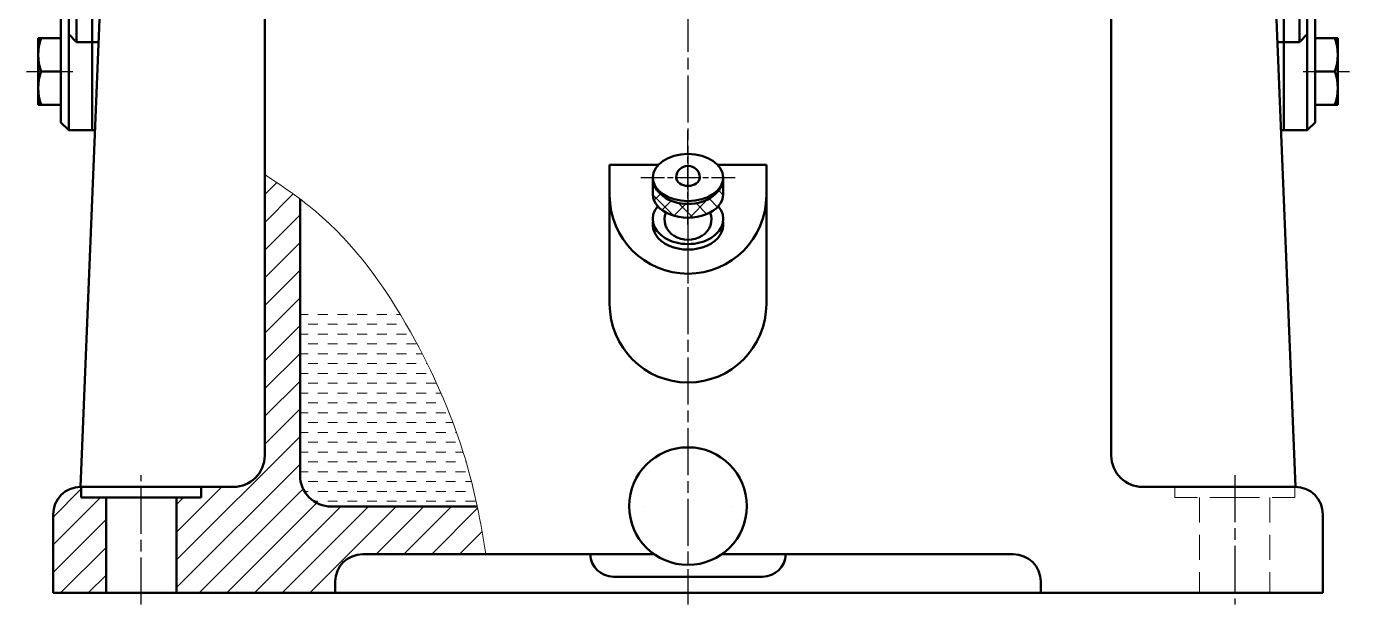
# Model space of a CAD drawing. Header units: millimetres. Extents: x -644475 to -321976, y 914968 to 1830177.
# Drawn here: x -323608.5 to -323270.9, y 915743.2 to 915890.7 of the extents above; entities that cross this region are included whole.
import ezdxf

# ---------------------------------------------------------------- set-up
doc = ezdxf.new("R2010")
doc.units = ezdxf.units.MM
for name, pattern in [('AM_ISO08W050', [18, 12, -1.5, 3, -1.5]), ('AM_ISO08W050x2', [9, 6, -0.75, 1.5, -0.75]), ('HIDDEN', [9.525, 6.35, -3.175])]:
    doc.linetypes.add(name, pattern=pattern)
for name, color, linetype, lineweight in [('1. NET DAM', 7, 'Continuous', 50), ('2. NET KHUAT', 86, 'HIDDEN', 15), ('4. NET MANH', 86, 'Continuous', 15), ('AM_0N', 7, 'Continuous', 50), ('AM_7', 4, 'AM_ISO08W050', 25)]:
    doc.layers.add(name, color=color, linetype=linetype, lineweight=lineweight)

msp = doc.modelspace()

# ---------------------------------------------------------------- hatches: boundary and pattern name
at = {"layer": '4. NET MANH'}
h = msp.add_hatch(dxfattribs=at)
h.set_pattern_fill('_U', color=1, scale=5, angle=45, style=0, pattern_type=0)
h.set_pattern_definition([(45, (0, 0), (-3.535533906, 3.535533906), [])])
edge = h.paths.add_edge_path()
edge.add_spline(control_points=[(-323491.308, 915756.085), (-323491.803, 915759.353), (-323492.358, 915762.606), (-323492.995, 915765.836)], knot_values=[113.1343169, 113.1343169, 113.1343169, 113.1343169, 123.0392024, 123.0392024, 123.0392024, 123.0392024], degree=3, periodic=0)
edge.add_spline(control_points=[(-323492.995, 915765.836), (-323492.997, 915765.844), (-323492.998, 915765.851), (-323493, 915765.858)], knot_values=[113.111778, 113.111778, 113.111778, 113.111778, 113.1343169, 113.1343169, 113.1343169, 113.1343169], degree=3, periodic=0)
edge.add_spline(control_points=[(-323493, 915765.858), (-323493.006, 915765.891), (-323493.012, 915765.923), (-323493.019, 915765.955)], knot_values=[113.012466, 113.012466, 113.012466, 113.012466, 113.111778, 113.111778, 113.111778, 113.111778], degree=3, periodic=0)
edge.add_spline(control_points=[(-323493.019, 915765.955), (-323493.047, 915766.098), (-323493.075, 915766.24), (-323493.104, 915766.383)], knot_values=[112.5756315, 112.5756315, 112.5756315, 112.5756315, 113.012466, 113.012466, 113.012466, 113.012466], degree=3, periodic=0)
edge.add_spline(control_points=[(-323493.104, 915766.383), (-323493.104, 915766.383), (-323493.104, 915766.383), (-323493.104, 915766.383)], knot_values=[112.5756261, 112.5756261, 112.5756261, 112.5756261, 112.5756315, 112.5756315, 112.5756315, 112.5756315], degree=3, periodic=0)
edge.add_spline(control_points=[(-323493.104, 915766.383), (-323493.228, 915767.004), (-323493.356, 915767.625), (-323493.487, 915768.245)], knot_values=[110.6682482, 110.6682482, 110.6682482, 110.6682482, 112.5756261, 112.5756261, 112.5756261, 112.5756261], degree=3, periodic=0)
edge.add_spline(control_points=[(-323493.487, 915768.245), (-323493.487, 915768.245), (-323493.487, 915768.245), (-323493.487, 915768.245)], knot_values=[110.6682115, 110.6682115, 110.6682115, 110.6682115, 110.6682482, 110.6682482, 110.6682482, 110.6682482], degree=3, periodic=0)
edge.add_line((-323493.487, 915768.245), (-323530.716, 915768.245))
edge.add_arc((-323530.716, 915776.245), 8, 180, 270, ccw=False)
edge.add_line((-323538.716, 915776.245), (-323538.716, 915846.712))
edge.add_spline(control_points=[(-323538.716, 915846.712), (-323539.511, 915847.311), (-323540.315, 915847.901), (-323541.127, 915848.482)], knot_values=[15.5058924, 15.5058924, 15.5058924, 15.5058924, 18.5012592, 18.5012592, 18.5012592, 18.5012592], degree=3, periodic=0)
edge.add_spline(control_points=[(-323541.127, 915848.482), (-323541.556, 915848.789), (-323541.987, 915849.093), (-323542.42, 915849.396)], knot_values=[13.9225614, 13.9225614, 13.9225614, 13.9225614, 15.5058924, 15.5058924, 15.5058924, 15.5058924], degree=3, periodic=0)
edge.add_spline(control_points=[(-323542.42, 915849.396), (-323542.709, 915849.598), (-323542.998, 915849.799), (-323543.289, 915849.999)], knot_values=[12.8659983, 12.8659983, 12.8659983, 12.8659983, 13.9225614, 13.9225614, 13.9225614, 13.9225614], degree=3, periodic=0)
edge.add_spline(control_points=[(-323543.289, 915849.999), (-323544.748, 915851.003), (-323546.226, 915851.986), (-323547.716, 915852.956)], knot_values=[7.5603208, 7.5603208, 7.5603208, 7.5603208, 12.8659983, 12.8659983, 12.8659983, 12.8659983], degree=3, periodic=0)
edge.add_line((-323547.716, 915852.956), (-323547.716, 915781.245))
edge.add_arc((-323555.716, 915781.245), 8, -90, 0, ccw=False)
edge.add_line((-323555.716, 915773.245), (-323563.916, 915773.245))
edge.add_line((-323563.916, 915773.245), (-323563.916, 915770.545))
edge.add_line((-323563.916, 915770.545), (-323570.216, 915770.545))
edge.add_line((-323570.216, 915770.545), (-323570.216, 915746.245))
edge.add_line((-323570.216, 915746.245), (-323529.716, 915746.245))
edge.add_line((-323529.716, 915746.245), (-323529.716, 915749.085))
edge.add_arc((-323522.716, 915749.085), 7, 90, 180, ccw=False)
edge.add_line((-323522.716, 915756.085), (-323491.308, 915756.085))
h.paths.add_polyline_path([(-323588.216, 915770.545), (-323594.516, 915770.545), (-323594.516, 915773.242, 0.4226081), (-323601.716, 915766.245), (-323601.716, 915746.245), (-323588.216, 915746.245)])
h = msp.add_hatch(dxfattribs=at)
h.set_pattern_fill('ANSI37', color=1, style=0)
h.set_pattern_definition([(45, (-5243.7056, -702.748), (-2.24506403, 2.24506403), []), (135, (-5243.7056, -702.748), (-2.24506403, -2.24506403), [])])
edge = h.paths.add_edge_path()
edge.add_ellipse((-323439.716, 915847.951), major_axis=(9, 0), ratio=0.6678231, start_angle=180, end_angle=360)
edge.add_line((-323430.716, 915847.951), (-323430.716, 915852.194))
edge.add_ellipse((-323439.716, 915852.194), major_axis=(9, 0), ratio=0.7463905, start_angle=180, end_angle=360, ccw=False)
edge.add_line((-323448.716, 915852.194), (-323448.716, 915847.951))
h = msp.add_hatch(dxfattribs=at)
h.set_pattern_fill('DASH', color=1, scale=0.79, style=0)
edge = h.paths.add_edge_path()
edge.add_spline(control_points=[(-323493.487, 915768.245), (-323494.346, 915772.314), (-323497.973, 915786.933), (-323505.199, 915803.539), (-323512.166, 915815.707), (-323513.684, 915818.19)], knot_values=[56.6265075, 56.6265075, 56.6265075, 56.6265075, 69.1479038, 102.0405381, 110.6682115, 110.6682115, 110.6682115, 110.6682115], degree=3, periodic=0)
edge.add_line((-323513.684, 915818.19), (-323538.716, 915818.19))
edge.add_line((-323538.716, 915818.19), (-323538.716, 915776.245))
edge.add_arc((-323530.716, 915776.245), 8, 180, 270)
edge.add_line((-323530.716, 915768.245), (-323493.487, 915768.245))

# ---------------------------------------------------------------- linework, layer by layer
at = {"layer": '1. NET DAM'}
for p, q in [((-323591.716, 916044.245), (-323591.716, 915864.245)), ((-323287.716, 916044.245), (-323287.716, 915864.245)), ((-323595.716, 915886.745), (-323595.716, 916021.745)), ((-323283.716, 915886.745), (-323283.716, 916021.745)), ((-323281.716, 915888.745), (-323281.716, 916019.745)), ((-323547.716, 915936.245), (-323547.716, 915781.245)), ((-323331.716, 915936.245), (-323331.716, 915781.245)), ((-323597.716, 915888.745), (-323597.716, 915896.745)), ((-323589.716, 915896.745), (-323594.716, 915773.245)), ((-323289.716, 915896.745), (-323284.716, 915773.245)), ((-323599.716, 915892.745), (-323599.716, 915866.245)), ((-323279.716, 915892.745), (-323279.716, 915866.245)), ((-323595.716, 915886.745), (-323597.716, 915888.745)), ((-323597.716, 915864.245), (-323597.716, 915888.745)), ((-323283.716, 915886.745), (-323281.716, 915888.745)), ((-323281.716, 915864.245), (-323281.716, 915888.745)), ((-323590.121, 915886.745), (-323595.716, 915886.745)), ((-323289.311, 915886.745), (-323283.716, 915886.745)), ((-323597.716, 915864.245), (-323599.716, 915866.245)), ((-323281.716, 915864.245), (-323279.716, 915866.245)), ((-323591.032, 915864.245), (-323597.716, 915864.245)), ((-323288.4, 915864.245), (-323281.716, 915864.245)), ((-323459.716, 915819.9), (-323459.716, 915855.416)), ((-323459.716, 915855.416), (-323447.314, 915855.416)), ((-323432.118, 915855.416), (-323419.716, 915855.416)), ((-323419.716, 915819.9), (-323419.716, 915855.416)), ((-323448.716, 915852.194), (-323448.716, 915847.951)), ((-323430.716, 915852.194), (-323430.716, 915847.951)), ((-323538.716, 915846.712), (-323538.716, 915776.245)), ((-323555.716, 915773.245), (-323594.516, 915773.245)), ((-323594.516, 915773.245), (-323594.516, 915770.545)), ((-323579.216, 915770.545), (-323594.516, 915770.545)), ((-323588.216, 915770.545), (-323588.216, 915746.245)), ((-323579.216, 915770.545), (-323563.916, 915770.545)), ((-323570.216, 915770.545), (-323570.216, 915746.245)), ((-323563.916, 915773.245), (-323563.916, 915770.545)), ((-323284.716, 915773.245), (-323323.716, 915773.245)), ((-323530.716, 915768.245), (-323493.487, 915768.245)), ((-323450.716, 915768.245), (-323450.715, 915768.245)), ((-323428.716, 915768.245), (-323428.716, 915768.245)), ((-323601.716, 915746.245), (-323601.716, 915766.245)), ((-323277.716, 915746.245), (-323277.716, 915766.245)), ((-323522.716, 915756.085), (-323448.348, 915756.085)), ((-323431.084, 915756.085), (-323356.716, 915756.085)), ((-323439.716, 915750.347), (-323458.716, 915750.347)), ((-323439.716, 915750.347), (-323420.716, 915750.347)), ((-323529.716, 915746.245), (-323529.716, 915749.085)), ((-323349.716, 915746.245), (-323349.716, 915749.085)), ((-323601.716, 915746.245), (-323277.716, 915746.245)), ((-323601.716, 915746.245), (-323529.716, 915746.245)), ((-323601.716, 915746.245), (-323579.216, 915746.245))]:
    msp.add_line(p, q, dxfattribs=at)
msp.add_circle((-323439.716, 915768.352), 15, dxfattribs=at)
for centre, radius, start, end in [((-323439.716, 915847.658), 20, 180, 0), ((-323439.716, 915819.9), 20, 180, 0), ((-323555.716, 915781.245), 8, 270, 0), ((-323323.716, 915781.245), 8, 180, 270), ((-323530.716, 915776.245), 8, 180, 270), ((-323594.716, 915766.245), 7, 90, 180), ((-323284.716, 915766.245), 7, 0, 90), ((-323522.716, 915749.085), 7, 90, 180), ((-323458.716, 915756.347), 6, 182.50435, 270), ((-323420.716, 915756.347), 6, 270, 357.49565), ((-323356.716, 915749.085), 7, 0, 90)]:
    msp.add_arc(centre, radius, start, end, dxfattribs=at)
msp.add_ellipse((-323439.716, 915852.194), major_axis=(-9, 0), ratio=0.6678231, dxfattribs=at)
for centre, major_axis, ratio, start_param, end_param in [((-323439.716, 915852.194), (0, 3), 1, 4.712389, 7.8539816), ((-323439.716, 915852.194), (9, 0), 0.7463905, 3.1415927, 6.2831853), ((-323439.716, 915852.194), (3, 0), 0.7071068, 3.1415927, 6.2831853), ((-323439.716, 915841.587), (9, 0), 0.7071068, 2.6014181, 6.8233599), ((-323439.716, 915847.951), (-9, 0), 0.6678231, 6.2831853, 9.424778), ((-323439.716, 915841.587), (6, 0), 0.8838835, 2.814689, 6.6100889), ((-323439.716, 915840.173), (9, 0), 0.7071068, 3.0302516, 6.3945263)]:
    msp.add_ellipse(centre, major_axis=major_axis, ratio=ratio, start_param=start_param, end_param=end_param, dxfattribs=at)
at = {"layer": '2. NET KHUAT'}
for p, q in [((-323315.516, 915773.245), (-323315.516, 915770.545)), ((-323300.216, 915770.545), (-323315.516, 915770.545)), ((-323309.216, 915770.545), (-323309.216, 915746.245)), ((-323300.216, 915770.545), (-323284.916, 915770.545)), ((-323291.216, 915770.545), (-323291.216, 915746.245)), ((-323284.916, 915773.245), (-323284.916, 915770.545))]:
    msp.add_line(p, q, dxfattribs=at)
at = {"layer": '4. NET MANH'}
msp.add_open_spline([(-323547.716, 915852.956), (-323542.557, 915849.598), (-323526.788, 915838.565), (-323509.302, 915812.971), (-323496.319, 915783.131), (-323492.552, 915764.3), (-323491.308, 915756.085)], degree=3, knots=[7.5603208, 7.5603208, 7.5603208, 7.5603208, 25.9335508, 65.2541808, 98.1468151, 123.0392024, 123.0392024, 123.0392024, 123.0392024], dxfattribs=at)
at = {"layer": 'AM_0N'}
for p, q in [((-323605.516, 915870.745), (-323605.516, 915887.745)), ((-323605.516, 915887.745), (-323599.716, 915887.745)), ((-323599.716, 915887.745), (-323599.716, 915886.945)), ((-323599.716, 915886.945), (-323599.716, 915871.545)), ((-323273.916, 915887.745), (-323279.716, 915887.745)), ((-323279.716, 915887.745), (-323279.716, 915886.945)), ((-323279.716, 915886.945), (-323279.716, 915871.545)), ((-323273.916, 915870.745), (-323273.916, 915887.745)), ((-323604.755, 915879.245), (-323599.716, 915879.245)), ((-323274.677, 915879.245), (-323279.716, 915879.245)), ((-323599.716, 915870.745), (-323605.516, 915870.745)), ((-323599.716, 915871.545), (-323599.716, 915870.745)), ((-323279.716, 915871.545), (-323279.716, 915870.745)), ((-323279.716, 915870.745), (-323273.916, 915870.745))]:
    msp.add_line(p, q, dxfattribs=at)
for centre, start, end in [((-323593.263, 915883.495), 159.70545, 200.29455), ((-323286.169, 915883.495), 339.70545, 20.29455), ((-323593.263, 915874.995), 159.70545, 200.29455), ((-323286.169, 915874.995), 339.70545, 20.29455)]:
    msp.add_arc(centre, 12.253, start, end, dxfattribs=at)
at = {"layer": 'AM_7'}
for p, q in [((-323439.716, 916166.245), (-323439.716, 915743.245)), ((-323439.716, 915855.194), (-323439.716, 915823.876)), ((-323579.216, 915743.245), (-323579.216, 915776.245)), ((-323300.216, 915776.245), (-323300.216, 915743.245))]:
    msp.add_line(p, q, dxfattribs=at)
at = {"layer": 'AM_7', "linetype": 'AM_ISO08W050x2'}
for p, q in [((-323608.516, 915879.245), (-323596.716, 915879.245)), ((-323282.716, 915879.245), (-323270.916, 915879.245)), ((-323439.716, 915840.194), (-323439.716, 915864.194)), ((-323451.716, 915852.194), (-323427.716, 915852.194))]:
    msp.add_line(p, q, dxfattribs=at)

doc.saveas('drawing.dxf')
